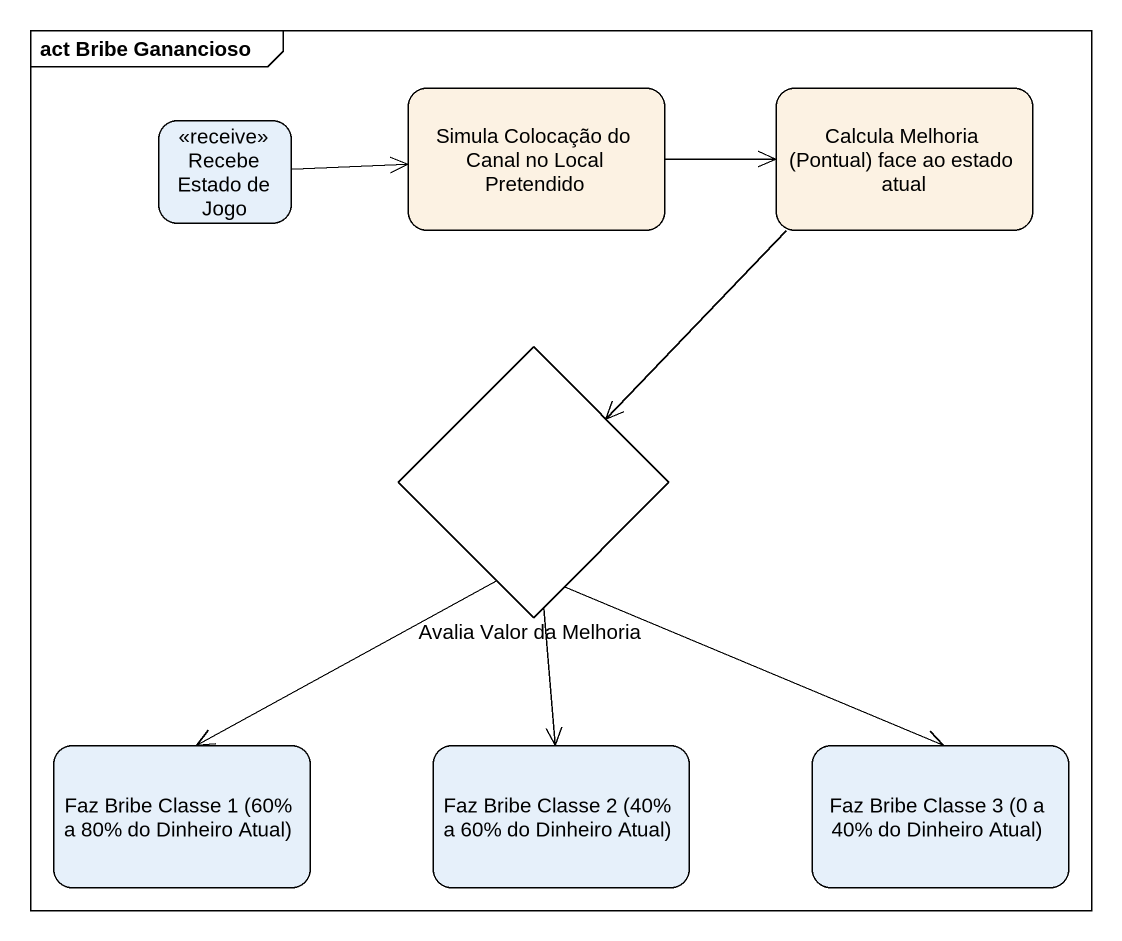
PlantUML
@startuml
mainframe act Bribe Ganancioso
hide empty description
state "Recebe Estado de Jogo" as Recebe_Estado_de_Jogo <<receive>>
state "Simula Colocação do Canal no Local Pretendido" as Simula_Colocação_do_Canal #FCF2E3
state "Calcula Melhoria (Pontual) face ao estado atual" as Calcula_Melhoria_Pontual #FCF2E3
state "Avalia Valor da Melhoria" as Avalia_Valor_da_Melhoria <<choice>>
state "Faz Bribe Classe 1 (60% a 80% do Dinheiro Atual)" as Faz_Bribe_Classe_1_60_a_80
state "Faz Bribe Classe 2 (40% a 60% do Dinheiro Atual)" as Faz_Bribe_Classe_2_40_a_60
state "Faz Bribe Classe 3 (0 a 40% do Dinheiro Atual)" as Faz_Bribe_Classe_3_0_a_40
Recebe_Estado_de_Jogo -right-> Simula_Colocação_do_Canal
Simula_Colocação_do_Canal -right-> Calcula_Melhoria_Pontual
Calcula_Melhoria_Pontual --> Avalia_Valor_da_Melhoria
Avalia_Valor_da_Melhoria --> Faz_Bribe_Classe_1_60_a_80
Avalia_Valor_da_Melhoria --> Faz_Bribe_Classe_2_40_a_60
Avalia_Valor_da_Melhoria --> Faz_Bribe_Classe_3_0_a_40
@enduml
